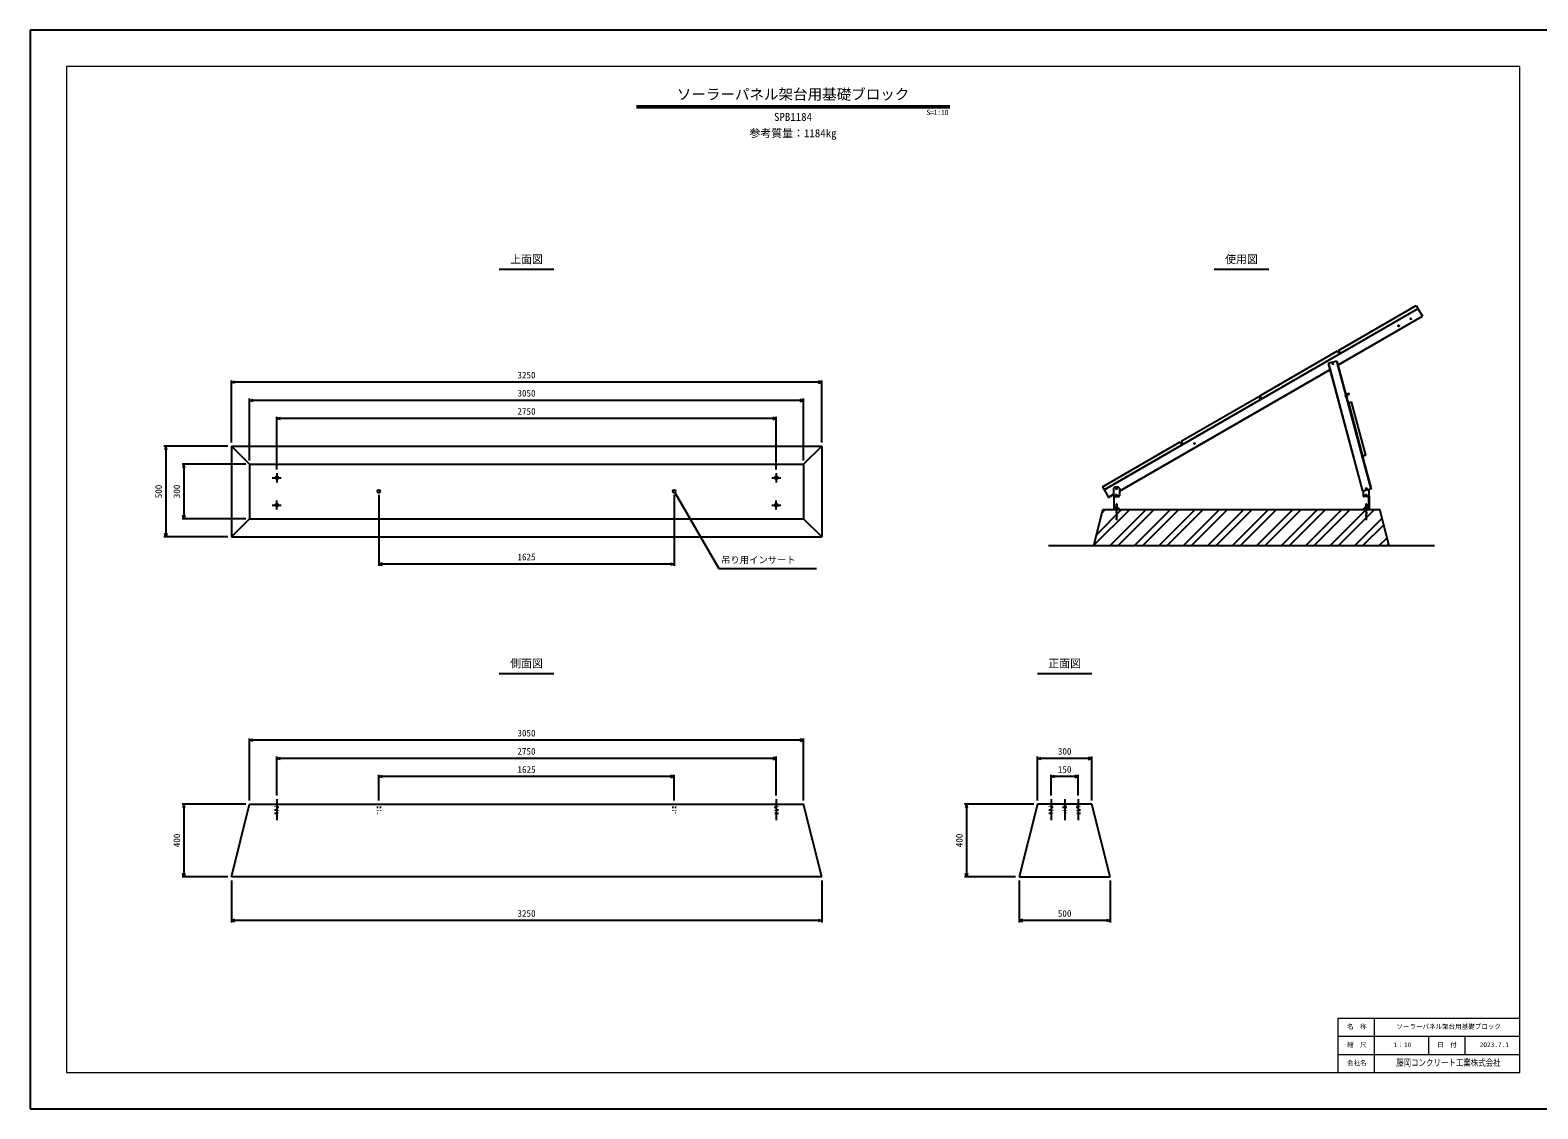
# Model space of a CAD drawing. Units: millimetres, scale not verified. Extents: x -4195 to 12605, y 0 to 5940.
# Drawn here: x -4195 to 4105, y 0 to 5940 of the extents above; entities that cross this region are included whole.
import ezdxf
from ezdxf.enums import TextEntityAlignment as Align

# ---------------------------------------------------------------- set-up
doc = ezdxf.new("R2010")
doc.units = ezdxf.units.MM
doc.header["$LTSCALE"] = 10
doc.linetypes.add('DOTTED', pattern=[1.75, 0.25, -1.5])
doc.linetypes.add('LONG_DASHED_DOTTED', pattern=[15.25, 12, -1.5, 0.25, -1.5])
for name, color, linetype, lineweight in [('CENTER', 7, 'LONG_DASHED_DOTTED', 25), ('Defpoints_4', 5, 'Continuous', 25), ('DIM', 7, 'Continuous', 25), ('HATCH', 6, 'Continuous', 25), ('OUTLINE', 3, 'Continuous', 25), ('OUTLINE2', 4, 'Continuous', 25), ('TXT', 7, 'Continuous', 25), ('WAKU', 3, 'Continuous', 13), ('WAKU-LINE', 7, 'Continuous', 13)]:
    doc.layers.add(name, color=color, linetype=linetype, lineweight=lineweight)
doc.layers.add('WAKU-TXT', color=7, linetype='Continuous')
doc.styles.add('ＭＳ ゴシック', font='')
doc.styles.get('ＭＳ ゴシック').set_extended_font_data('MS Gothic')

msp = doc.modelspace()

# ---------------------------------------------------------------- linework, layer by layer
at = {"layer": 'CENTER'}
for p, q in [((3058.3, 3925.64), (3042.66, 3921.45)), ((-2837.36, 3499.84), (-2837.36, 3449.84)), ((-87.36, 3499.84), (-87.36, 3449.84)), ((-2862.36, 3474.84), (-2812.36, 3474.84)), ((-112.36, 3474.84), (-62.36, 3474.84)), ((-2862.36, 3324.84), (-2812.36, 3324.84)), ((-2837.36, 3299.84), (-2837.36, 3349.84)), ((-112.36, 3324.84), (-62.36, 3324.84)), ((-87.36, 3299.84), (-87.36, 3349.84)), ((1785.77, 3368.63), (1785.77, 3386.6)), ((3160.77, 3368.63), (3160.77, 3386.6)), ((1785.77, 3300.37), (1785.77, 3242.15)), ((3160.77, 3300.37), (3160.77, 3242.15)), ((-2837.36, 1706.11), (-2837.36, 1589.68)), ((-87.36, 1706.11), (-87.36, 1589.68)), ((1425.16, 1706.11), (1425.16, 1589.68)), ((1500.16, 1706.11), (1500.16, 1589.68)), ((1575.16, 1706.11), (1575.16, 1589.68))]:
    msp.add_line(p, q, dxfattribs=at)
at = {"layer": 'Defpoints_4'}
for p, q in [((4205, 5940), (-4195, 5940)), ((-4195, 5940), (-4195, 0)), ((-4195, 0), (4205, 0))]:
    msp.add_line(p, q, dxfattribs=at)
at = {"layer": 'DIM'}
for p, q in [((-3087.36, 3669.84), (-3087.36, 4011.27)), ((-3087.36, 4001.27), (-3067.36, 4006.63)), ((162.64, 4001.27), (-3087.36, 4001.27)), ((-3067.36, 3995.91), (-3087.36, 4001.27)), ((162.64, 4001.27), (142.64, 4006.63)), ((142.64, 3995.91), (162.64, 4001.27)), ((162.64, 3669.84), (162.64, 4011.27)), ((-2987.36, 3569.84), (-2987.36, 3911.27)), ((-2987.36, 3901.27), (-2967.36, 3906.63)), ((62.64, 3901.27), (-2987.36, 3901.27)), ((-2967.36, 3895.91), (-2987.36, 3901.27)), ((62.64, 3901.27), (42.64, 3906.63)), ((42.64, 3895.91), (62.64, 3901.27)), ((62.64, 3569.84), (62.64, 3911.27)), ((-2837.36, 3519.84), (-2837.36, 3811.27)), ((-2837.36, 3801.27), (-2817.36, 3806.63)), ((-87.36, 3801.27), (-2837.36, 3801.27)), ((-2817.36, 3795.91), (-2837.36, 3801.27)), ((-87.36, 3801.27), (-107.36, 3806.63)), ((-107.36, 3795.91), (-87.36, 3801.27)), ((-87.36, 3519.84), (-87.36, 3811.27)), ((-3107.36, 3649.84), (-3458.63, 3649.84)), ((-3448.63, 3649.84), (-3453.99, 3629.84)), ((-3448.63, 3649.84), (-3448.63, 3149.84)), ((-3443.27, 3629.84), (-3448.63, 3649.84)), ((-3007.36, 3549.84), (-3358.63, 3549.84)), ((-3348.63, 3549.84), (-3353.99, 3529.84)), ((-3348.63, 3549.84), (-3348.63, 3249.84)), ((-3343.27, 3529.84), (-3348.63, 3549.84)), ((-2274.86, 3380.61), (-2274.86, 2989.94)), ((-649.86, 3380.61), (-649.86, 2989.94)), ((-645.86, 3393.68), (-404.15, 2975.01)), ((-3007.36, 3249.84), (-3358.63, 3249.84)), ((-3348.63, 3249.84), (-3353.99, 3269.84)), ((-3343.27, 3269.84), (-3348.63, 3249.84)), ((-3448.63, 3149.84), (-3453.99, 3169.84)), ((-3443.27, 3169.84), (-3448.63, 3149.84)), ((-3107.36, 3149.84), (-3458.63, 3149.84)), ((-2254.86, 3005.3), (-2274.86, 2999.94)), ((-649.86, 2999.94), (-2274.86, 2999.94)), ((-2274.86, 2999.94), (-2254.86, 2994.58)), ((-669.86, 3005.3), (-649.86, 2999.94)), ((-649.86, 2999.94), (-669.86, 2994.58)), ((-404.15, 2975.01), (134.23, 2975.01)), ((-2987.36, 1698.24), (-2987.36, 2039.67)), ((-2987.36, 2029.67), (-2967.36, 2035.03)), ((62.64, 2029.67), (-2987.36, 2029.67)), ((-2967.36, 2024.31), (-2987.36, 2029.67)), ((62.64, 2029.67), (42.64, 2035.03)), ((42.64, 2024.31), (62.64, 2029.67)), ((62.64, 1698.24), (62.64, 2039.67)), ((-2837.36, 1726.11), (-2837.36, 1939.67)), ((-2837.36, 1929.67), (-2817.36, 1935.03)), ((-87.36, 1929.67), (-2837.36, 1929.67)), ((-2817.36, 1924.31), (-2837.36, 1929.67)), ((-87.36, 1929.67), (-107.36, 1935.03)), ((-107.36, 1924.31), (-87.36, 1929.67)), ((-87.36, 1726.11), (-87.36, 1939.67)), ((1350.16, 1698.24), (1350.16, 1939.67)), ((1350.16, 1929.67), (1370.16, 1935.03)), ((1650.16, 1929.67), (1350.16, 1929.67)), ((1370.16, 1924.31), (1350.16, 1929.67)), ((1650.16, 1929.67), (1630.16, 1935.03)), ((1630.16, 1924.31), (1650.16, 1929.67)), ((1650.16, 1698.24), (1650.16, 1939.67)), ((-2274.86, 1698.24), (-2274.86, 1839.67)), ((-2274.86, 1829.67), (-2254.86, 1835.03)), ((-649.86, 1829.67), (-2274.86, 1829.67)), ((-2254.86, 1824.31), (-2274.86, 1829.67)), ((-649.86, 1829.67), (-669.86, 1835.03)), ((-669.86, 1824.31), (-649.86, 1829.67)), ((-649.86, 1698.24), (-649.86, 1839.67)), ((1425.16, 1726.11), (1425.16, 1839.67)), ((1425.16, 1829.67), (1445.16, 1835.03)), ((1575.16, 1829.67), (1425.16, 1829.67)), ((1445.16, 1824.31), (1425.16, 1829.67)), ((1575.16, 1829.67), (1555.16, 1835.03)), ((1555.16, 1824.31), (1575.16, 1829.67)), ((1575.16, 1726.11), (1575.16, 1839.67)), ((-3007.36, 1678.24), (-3358.63, 1678.24)), ((-3348.63, 1678.24), (-3353.99, 1658.24)), ((-3348.63, 1678.24), (-3348.63, 1278.24)), ((-3343.27, 1658.24), (-3348.63, 1678.24)), ((1330.16, 1678.24), (949.36, 1678.24)), ((959.36, 1678.24), (954, 1658.24)), ((959.36, 1678.24), (959.36, 1278.24)), ((964.72, 1658.24), (959.36, 1678.24)), ((-3107.36, 1278.24), (-3358.63, 1278.24)), ((-3348.63, 1278.24), (-3353.99, 1298.24)), ((-3343.27, 1298.24), (-3348.63, 1278.24)), ((-3087.36, 1258.24), (-3087.36, 1026.8)), ((162.64, 1258.24), (162.64, 1026.8)), ((1230.16, 1278.24), (949.36, 1278.24)), ((959.36, 1278.24), (954, 1298.24)), ((964.72, 1298.24), (959.36, 1278.24)), ((1250.16, 1258.24), (1250.16, 1026.8)), ((1750.16, 1258.24), (1750.16, 1026.8)), ((-3067.36, 1042.16), (-3087.36, 1036.8)), ((162.64, 1036.8), (-3087.36, 1036.8)), ((-3087.36, 1036.8), (-3067.36, 1031.44)), ((142.64, 1042.16), (162.64, 1036.8)), ((162.64, 1036.8), (142.64, 1031.44)), ((1270.16, 1042.16), (1250.16, 1036.8)), ((1750.16, 1036.8), (1250.16, 1036.8)), ((1250.16, 1036.8), (1270.16, 1031.44)), ((1730.16, 1042.16), (1750.16, 1036.8)), ((1750.16, 1036.8), (1730.16, 1031.44))]:
    msp.add_line(p, q, dxfattribs=at)
at = {"layer": 'HATCH'}
for p, q in [((1661.49, 3103.28), (1858.58, 3300.37)), ((1676.46, 3163.15), (1813.68, 3300.37)), ((1706.4, 3282.89), (1723.87, 3300.37)), ((1748.38, 3100.37), (1948.38, 3300.37)), ((1793.28, 3100.37), (1993.28, 3300.37)), ((1883.08, 3100.37), (2083.08, 3300.37)), ((1927.98, 3100.37), (2127.98, 3300.37)), ((2017.79, 3100.37), (2217.79, 3300.37)), ((2062.69, 3100.37), (2262.69, 3300.37)), ((2152.49, 3100.37), (2352.49, 3300.37)), ((2197.39, 3100.37), (2397.39, 3300.37)), ((2287.2, 3100.37), (2487.2, 3300.37)), ((2332.1, 3100.37), (2532.1, 3300.37)), ((2421.9, 3100.37), (2621.9, 3300.37)), ((2466.8, 3100.37), (2666.8, 3300.37)), ((2556.6, 3100.37), (2756.6, 3300.37)), ((2601.5, 3100.37), (2801.5, 3300.37)), ((2691.31, 3100.37), (2891.31, 3300.37)), ((2736.21, 3100.37), (2936.21, 3300.37)), ((2826.01, 3100.37), (3026.01, 3300.37)), ((2870.91, 3100.37), (3070.91, 3300.37)), ((2960.71, 3100.37), (3160.71, 3300.37)), ((3005.62, 3100.37), (3205.62, 3300.37)), ((3095.42, 3100.37), (3247.7, 3252.64)), ((3140.32, 3100.37), (3256.68, 3216.72)), ((3230.12, 3100.37), (3274.64, 3144.88)), ((3275.02, 3100.37), (3283.62, 3108.96))]:
    msp.add_line(p, q, dxfattribs=at)
at = {"layer": 'OUTLINE'}
for p, q in [((-3087.36, 3649.84), (-3087.36, 3149.84)), ((-3087.36, 3649.84), (-2987.36, 3549.84)), ((-3087.36, 3649.84), (162.64, 3649.84)), ((162.64, 3649.84), (62.64, 3549.84)), ((162.64, 3649.84), (162.64, 3149.84)), ((-2987.36, 3549.84), (62.64, 3549.84)), ((-2987.36, 3549.84), (-2987.36, 3249.84)), ((62.64, 3549.84), (62.64, 3249.84)), ((-3087.36, 3149.84), (-2987.36, 3249.84)), ((-2987.36, 3249.84), (62.64, 3249.84)), ((162.64, 3149.84), (62.64, 3249.84)), ((1660.77, 3100.37), (1710.77, 3300.37)), ((1710.77, 3300.37), (3235.77, 3300.37)), ((3285.77, 3100.37), (3235.77, 3300.37)), ((-3087.36, 3149.84), (162.64, 3149.84)), ((-3087.36, 1278.24), (-2987.36, 1678.24)), ((-2987.36, 1678.24), (62.64, 1678.24)), ((162.64, 1278.24), (62.64, 1678.24)), ((1350.16, 1678.24), (1250.16, 1278.24)), ((1650.16, 1678.24), (1350.16, 1678.24)), ((1750.16, 1278.24), (1650.16, 1678.24)), ((162.64, 1278.24), (-3087.36, 1278.24)), ((1250.16, 1278.24), (1750.16, 1278.24))]:
    msp.add_line(p, q, dxfattribs=at)
at = {"layer": 'OUTLINE', "linetype": 'DOTTED'}
for p, q in [((-2845.61, 1628.24), (-2845.61, 1678.24)), ((-2829.11, 1678.24), (-2829.11, 1628.24)), ((-2282.86, 1678.24), (-2282.86, 1628.24)), ((-2266.86, 1678.24), (-2266.86, 1628.24)), ((-657.86, 1678.24), (-657.86, 1628.24)), ((-641.86, 1678.24), (-641.86, 1628.24)), ((-95.61, 1678.24), (-95.61, 1628.24)), ((-79.11, 1628.24), (-79.11, 1678.24)), ((1416.91, 1628.24), (1416.91, 1678.24)), ((1433.41, 1678.24), (1433.41, 1628.24)), ((1492.16, 1678.24), (1492.16, 1628.24)), ((1508.16, 1678.24), (1508.16, 1628.24)), ((1566.91, 1678.24), (1566.91, 1628.24)), ((1583.41, 1628.24), (1583.41, 1678.24)), ((-2829.11, 1628.24), (-2845.61, 1628.24)), ((-2282.86, 1628.24), (-2266.86, 1628.24)), ((-641.86, 1628.24), (-657.86, 1628.24)), ((-95.61, 1628.24), (-79.11, 1628.24)), ((1433.41, 1628.24), (1416.91, 1628.24)), ((1508.16, 1628.24), (1492.16, 1628.24)), ((1566.91, 1628.24), (1583.41, 1628.24))]:
    msp.add_line(p, q, dxfattribs=at)
at = {"layer": 'OUTLINE'}
for centre, radius in [((-2837.36, 3474.84), 8.25), ((-2837.36, 3474.84), 6), ((-2274.86, 3400.61), 8), ((-649.86, 3400.61), 8), ((-87.36, 3474.84), 8.25), ((-87.36, 3474.84), 6), ((-2837.36, 3324.84), 8.25), ((-2837.36, 3324.84), 6), ((-87.36, 3324.84), 8.25), ((-87.36, 3324.84), 6)]:
    msp.add_circle(centre, radius, dxfattribs=at)
at = {"layer": 'OUTLINE2'}
for p, q in [((1717.07, 3410.35), (3444.79, 4407.85)), ((1717.87, 3408.96), (3445.59, 4406.46)), ((3007.11, 4175.94), (3435.79, 4423.44)), ((3435.79, 4423.44), (3444.79, 4407.85)), ((3444.79, 4407.85), (3469.79, 4364.55)), ((3004, 4097.03), (3469.06, 4365.54)), ((3004.32, 4095.81), (3469.79, 4364.55)), ((2574.1, 3925.94), (3002.78, 4173.44)), ((3002.78, 4173.44), (3011.78, 4157.85)), ((3007.11, 4175.94), (3016.11, 4160.35)), ((1801.87, 3402.99), (2959.17, 4071.15)), ((1802.02, 3401.65), (2959.49, 4069.92)), ((2998.43, 4117.79), (2950.14, 4104.85)), ((2950.14, 4104.85), (3138.88, 3400.45)), ((2951.68, 4105.26), (3140.43, 3400.85)), ((2996.89, 4117.37), (3185.63, 3412.98)), ((2998.43, 4117.79), (3187.18, 3413.39)), ((2141.08, 3675.94), (2569.77, 3923.44)), ((2569.77, 3923.44), (2578.77, 3907.85)), ((2574.1, 3925.94), (2583.1, 3910.35)), ((3067.21, 3938.38), (3047.89, 3933.21)), ((3047.89, 3933.21), (3053.07, 3913.89)), ((3054.61, 3915.86), (3051.18, 3928.65)), ((3053.07, 3913.89), (3053.55, 3914.02)), ((3053.48, 3932.63), (3066.28, 3936.06)), ((3067.34, 3937.9), (3067.21, 3938.38)), ((3059.95, 3888.21), (3079.27, 3893.38)), ((3142.13, 3581.51), (3059.95, 3888.21)), ((3061.88, 3888.73), (3144.06, 3582.03)), ((3157.97, 3599.67), (3079.27, 3893.38)), ((1708.07, 3425.94), (2136.75, 3673.44)), ((2136.75, 3673.44), (2145.75, 3657.85)), ((2141.08, 3675.94), (2150.08, 3660.35)), ((3138.26, 3595.94), (3157.58, 3601.12)), ((3140.58, 3595.01), (3157.97, 3599.67)), ((3142.13, 3581.51), (3144.06, 3582.03)), ((1708.07, 3425.94), (1717.07, 3410.35)), ((1717.07, 3410.35), (1742.07, 3367.05)), ((1777.02, 3425.37), (1769.52, 3417.87)), ((1769.52, 3417.87), (1769.52, 3375.37)), ((1777.02, 3425.37), (1794.52, 3425.37)), ((1802.02, 3417.87), (1794.52, 3425.37)), ((1802.02, 3417.87), (1802.02, 3375.37)), ((3187.18, 3413.4), (3138.89, 3400.43)), ((3177.02, 3375.37), (3177.02, 3410.67)), ((1741.34, 3368.04), (1769.47, 3384.27)), ((1742.07, 3367.05), (1769.52, 3382.89)), ((1769.52, 3378.37), (1802.02, 3378.37)), ((1769.52, 3375.37), (1802.02, 3375.37)), ((1770, 3375.37), (1770, 3300.37)), ((1801.53, 3375.37), (1770, 3375.37)), ((1773.2, 3310.93), (1773.2, 3364.8)), ((1777.77, 3369.79), (1799.25, 3371.66)), ((1788.77, 3330.37), (1782.77, 3330.37)), ((1782.77, 3330.37), (1782.77, 3300.37)), ((1788.77, 3300.37), (1788.77, 3330.37)), ((1801.53, 3374.15), (1801.53, 3375.37)), ((3144.52, 3375.37), (3144.52, 3401.94)), ((3144.52, 3378.37), (3177.02, 3378.37)), ((3144.52, 3374.15), (3144.52, 3375.37)), ((3144.52, 3375.37), (3177.02, 3375.37)), ((3144.52, 3375.37), (3177.02, 3375.37)), ((3169.2, 3369.27), (3146.8, 3371.66)), ((3163.77, 3330.37), (3157.77, 3330.37)), ((3157.77, 3330.37), (3157.77, 3300.37)), ((3163.77, 3300.37), (3163.77, 3330.37)), ((3173.77, 3311.45), (3173.77, 3364.29)), ((3177.02, 3375.37), (3177.02, 3300.37)), ((1770, 3300.37), (1801.53, 3300.37)), ((1799.25, 3304.07), (1777.77, 3305.95)), ((1793.27, 3313.72), (1778.27, 3313.72)), ((1778.27, 3313.72), (1778.27, 3306.22)), ((1778.27, 3306.22), (1793.27, 3306.22)), ((1782.02, 3306.22), (1782.02, 3313.72)), ((1789.52, 3306.22), (1789.52, 3313.72)), ((1793.27, 3306.22), (1793.27, 3313.72)), ((1801.53, 3300.37), (1801.53, 3301.58)), ((3144.52, 3300.37), (3144.52, 3301.58)), ((3177.02, 3300.37), (3144.52, 3300.37)), ((3146.8, 3304.07), (3169.2, 3306.46)), ((3168.27, 3313.72), (3153.27, 3313.72)), ((3153.27, 3313.72), (3153.27, 3306.22)), ((3153.27, 3306.22), (3168.27, 3306.22)), ((3157.02, 3306.22), (3157.02, 3313.72)), ((3164.52, 3306.22), (3164.52, 3313.72)), ((3168.27, 3306.22), (3168.27, 3313.72)), ((3535.77, 3100.37), (1410.77, 3100.37))]:
    msp.add_line(p, q, dxfattribs=at)
at = {"layer": 'OUTLINE2', "linetype": 'DOTTED'}
for p, q in [((1782.77, 3300.37), (1788.77, 3300.37)), ((1782.77, 3250.37), (1782.77, 3300.37)), ((1788.77, 3250.37), (1782.77, 3250.37)), ((1788.77, 3300.37), (1788.77, 3250.37)), ((3157.77, 3300.37), (3163.77, 3300.37)), ((3157.77, 3250.37), (3157.77, 3300.37)), ((3163.77, 3250.37), (3157.77, 3250.37)), ((3163.77, 3300.37), (3163.77, 3250.37))]:
    msp.add_line(p, q, dxfattribs=at)
at = {"layer": 'OUTLINE2'}
for centre in [(3406.1, 4350.87), (3338.55, 4311.87), (2976.55, 4102.87), (2215.31, 3663.37), (1785.77, 3415.37), (3160.77, 3415.37)]:
    msp.add_circle(centre, 3, dxfattribs=at)
for centre, radius, start, end in [((3054.32, 3929.5), 3.25, 105, 195), ((3053.16, 3915.47), 1.5, 285, 15), ((3065.89, 3937.51), 1.5, 285, 15), ((1778.2, 3364.8), 5, 95, 180), ((1799.03, 3374.15), 2.5, 275, 0), ((3147.02, 3374.15), 2.5, 180, 265), ((3168.77, 3364.29), 5, 0, 85), ((1778.2, 3310.93), 5, 180, 265), ((1799.03, 3301.58), 2.5, 0, 85), ((3147.02, 3301.58), 2.5, 95, 180), ((3168.77, 3311.45), 5, 275, 0)]:
    msp.add_arc(centre, radius, start, end, dxfattribs=at)
at = {"layer": 'TXT'}
for p, q in [((-857.04, 5523.33), (867.04, 5523.33)), ((-857.04, 5513.73), (867.04, 5513.73)), ((-1612.36, 4622.94), (-1312.36, 4622.94)), ((2323.27, 4622.94), (2623.27, 4622.94)), ((-1612.36, 2397.84), (-1312.36, 2397.84)), ((1350.16, 2397.84), (1650.16, 2397.84))]:
    msp.add_line(p, q, dxfattribs=at)
at = {"layer": 'WAKU'}
for p, q in [((4005, 5740), (-3995, 5740)), ((-3995, 5740), (-3995, 200)), ((4005, 200), (4005, 5740)), ((3005, 500), (4005, 500)), ((3005, 200), (3005, 500)), ((-3995, 200), (4005, 200))]:
    msp.add_line(p, q, dxfattribs=at)
at = {"layer": 'WAKU-LINE'}
for p, q in [((3205, 200), (3205, 500)), ((3005, 400), (4005, 400)), ((3505, 300), (3505, 400)), ((3705, 300), (3705, 400)), ((3005, 300), (4005, 300))]:
    msp.add_line(p, q, dxfattribs=at)

# ---------------------------------------------------------------- texts
at = {"layer": 'DIM', "style": 'ＭＳ ゴシック'}
for s, p in [('3250', (-1512.36, 4011.27)), ('3050', (-1512.36, 3911.27)), ('2750', (-1512.36, 3811.27)), ('1625', (-1512.36, 3009.94)), ('3050', (-1512.36, 2039.67)), ('2750', (-1512.36, 1939.67)), ('300', (1462.66, 1939.67)), ('1625', (-1512.36, 1839.67)), ('150', (1462.66, 1839.67)), ('3250', (-1512.36, 1046.8)), ('500', (1462.66, 1046.8))]:
    msp.add_text(s, height=36.66, dxfattribs=at).set_placement(p, align=Align.BOTTOM_LEFT)
for s, p in [('500', (-3458.63, 3362.34)), ('300', (-3358.63, 3362.34)), ('400', (-3358.63, 1440.74)), ('400', (949.36, 1440.74))]:
    msp.add_text(s, height=36.66, rotation=90, dxfattribs=at).set_placement(p, align=Align.BOTTOM_LEFT)
at = {"layer": 'TXT', "style": 'ＭＳ ゴシック'}
for s, height, p in [('ソーラーパネル架台用基礎ブロック', 58.65, (-635, 5540)), ('SPB1184', 43.99, (-100, 5427.07)), ('S', 29.33, (738.13, 5463.65)), ('=', 29.33, (758.13, 5463.65)), ('1', 29.33, (778.13, 5463.65)), (':', 29.33, (798.13, 5463.65)), ('1', 29.33, (818.13, 5463.65)), ('0', 29.33, (838.13, 5463.65)), ('参考質量：1184kg', 43.99, (-235, 5337.07)), ('上面図', 43.99, (-1552.36, 4642.94)), ('使用図', 43.99, (2383.27, 4642.94)), ('吊り用インサート', 36.66, (-391.07, 2993.36)), ('側面図', 43.99, (-1552.36, 2417.84)), ('正面図', 43.99, (1410.16, 2417.84))]:
    msp.add_text(s, height=height, dxfattribs=at).set_placement(p, align=Align.BOTTOM_LEFT)
at = {"layer": 'WAKU-TXT', "style": 'ＭＳ ゴシック'}
for s, p in [('名\u3000称', (3054.95, 432.5)), ('ソーラーパネル架台用基礎ブロック', (3326.5, 432.5)), ('縮\u3000尺', (3054.95, 332.5)), ('1：10', (3311.75, 332.5)), ('日\u3000付', (3550.95, 332.5)), ('2023.7.1', (3785, 332.5)), ('会社名', (3054.95, 232.5))]:
    msp.add_text(s, height=25.66, dxfattribs=at).set_placement(p, align=Align.BOTTOM_LEFT)
at = {"layer": 'WAKU-TXT', "style": 'ＭＳ ゴシック', "width": 0.8}
msp.add_text('藤岡コンクリート工業株式会社', height=36.66, dxfattribs=at).set_placement((3325, 225), align=Align.BOTTOM_LEFT)

doc.saveas('drawing.dxf')
